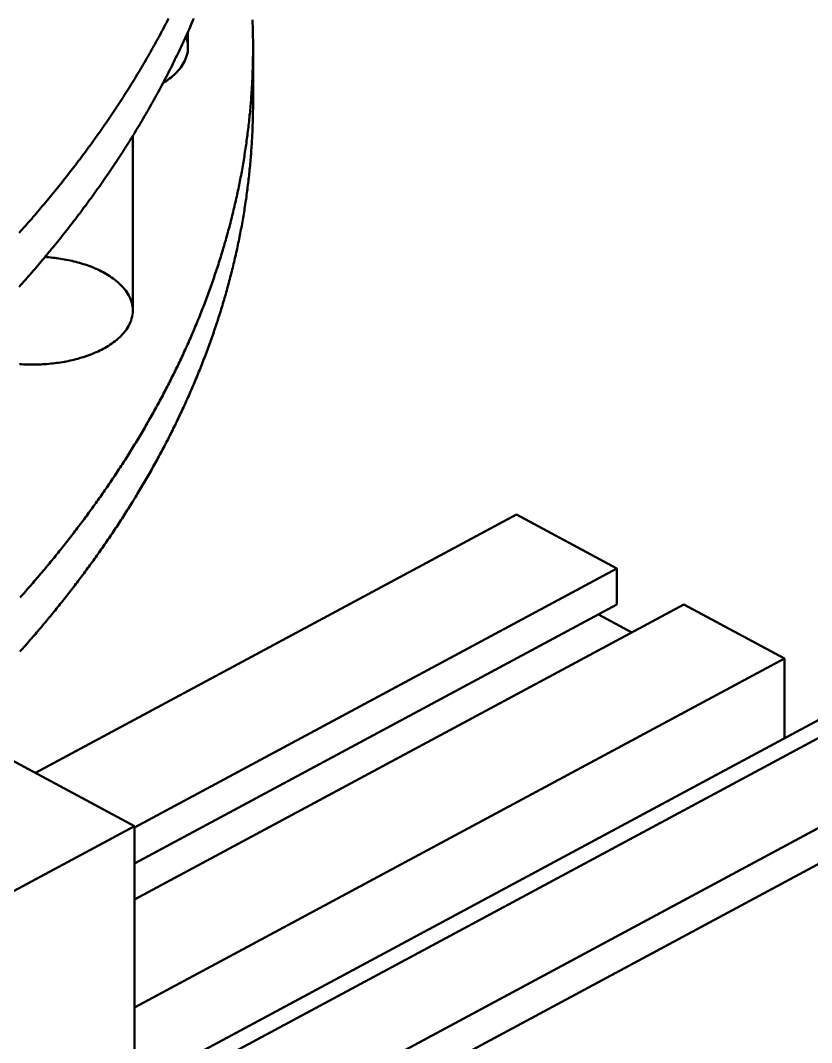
# Model space of a CAD drawing. Header units: millimetres. Extents: x 0 to 841, y 0 to 594.
# Drawn here: x 467 to 515.7, y 260.7 to 323.7 of the extents above; entities that cross this region are included whole.
import ezdxf

# ---------------------------------------------------------------- set-up
doc = ezdxf.new("R2010")
doc.units = ezdxf.units.MM
doc.layers.add('VIS', color=7, linetype='CONTINUOUS', lineweight=50)

msp = doc.modelspace()

# ---------------------------------------------------------------- linework, layer by layer
at = {"layer": 'VIS'}
for points in [[(335.5, 183.594), (597.437, 324.227)], [(336.531, 183.04), (598.469, 323.673)], [(466.926, 307.263), (467.024, 307.373), (467.121, 307.483), (467.219, 307.592), (467.316, 307.702), (467.413, 307.813), (467.51, 307.923), (467.606, 308.034), (467.702, 308.144), (467.798, 308.255), (467.894, 308.366), (467.99, 308.478), (468.085, 308.589), (468.181, 308.701), (468.276, 308.813), (468.37, 308.925), (468.465, 309.038), (468.559, 309.15), (468.653, 309.263), (468.747, 309.376), (468.84, 309.489), (468.934, 309.602), (469.027, 309.716), (469.12, 309.83), (469.212, 309.943), (469.305, 310.058), (469.397, 310.172), (469.489, 310.286), (469.58, 310.401), (469.671, 310.516), (469.763, 310.631), (469.853, 310.746), (469.944, 310.862), (470.035, 310.977), (470.125, 311.093), (470.214, 311.209), (470.304, 311.326), (470.393, 311.442), (470.483, 311.559), (470.571, 311.676), (470.66, 311.793), (470.748, 311.91), (470.836, 312.028), (470.924, 312.145), (471.012, 312.263), (471.099, 312.381), (471.186, 312.499), (471.273, 312.618), (471.359, 312.736), (471.445, 312.855), (471.531, 312.974), (471.617, 313.093), (471.702, 313.213), (471.787, 313.333), (471.872, 313.452), (471.957, 313.572), (472.041, 313.693), (472.125, 313.813), (472.209, 313.934), (472.292, 314.054), (472.375, 314.175), (472.458, 314.297), (472.54, 314.418), (472.623, 314.54), (472.705, 314.661), (472.786, 314.783), (472.868, 314.906), (472.949, 315.028), (473.029, 315.151), (473.11, 315.273), (473.19, 315.396), (473.27, 315.519), (473.35, 315.643), (473.429, 315.766), (473.508, 315.89), (473.586, 316.014), (473.665, 316.138), (473.743, 316.263), (473.821, 316.387), (473.898, 316.512), (473.975, 316.637), (474.052, 316.762), (474.128, 316.887), (474.205, 317.013), (474.28, 317.138), (474.356, 317.264), (474.431, 317.39), (474.506, 317.517), (474.581, 317.643), (474.655, 317.77), (474.729, 317.897), (474.802, 318.024), (474.875, 318.151), (474.948, 318.278), (475.021, 318.406), (475.093, 318.534), (475.165, 318.662), (475.237, 318.79), (475.308, 318.918), (475.379, 319.047), (475.449, 319.175), (475.519, 319.304), (475.589, 319.434), (475.659, 319.563), (475.728, 319.692), (475.797, 319.822), (475.865, 319.952), (475.933, 320.082), (476.001, 320.212), (476.068, 320.343), (476.135, 320.473), (476.202, 320.604), (476.268, 320.735), (476.334, 320.866), (476.4, 320.997), (476.465, 321.129), (476.53, 321.261), (476.594, 321.393), (476.658, 321.525), (476.722, 321.657), (476.786, 321.789), (476.849, 321.922), (476.911, 322.055), (476.973, 322.188), (477.035, 322.321), (477.097, 322.454), (477.158, 322.588), (477.219, 322.721), (477.279, 322.855), (477.339, 322.989), (477.398, 323.123), (477.458, 323.258), (477.516, 323.392), (477.575, 323.527), (477.633, 323.662), (477.69, 323.797)], [(466.926, 310.585), (467.024, 310.695), (467.121, 310.805), (467.219, 310.914), (467.316, 311.024), (467.413, 311.135), (467.51, 311.245), (467.606, 311.356), (467.702, 311.466), (467.798, 311.577), (467.894, 311.689), (467.99, 311.8), (468.085, 311.911), (468.181, 312.023), (468.276, 312.135), (468.37, 312.247), (468.465, 312.36), (468.559, 312.472), (468.653, 312.585), (468.747, 312.698), (468.84, 312.811), (468.934, 312.924), (469.027, 313.038), (469.12, 313.152), (469.212, 313.265), (469.305, 313.38), (469.397, 313.494), (469.489, 313.608), (469.58, 313.723), (469.671, 313.838), (469.763, 313.953), (469.853, 314.068), (469.944, 314.184), (470.035, 314.3), (470.125, 314.415), (470.214, 314.531), (470.304, 314.648), (470.393, 314.764), (470.483, 314.881), (470.571, 314.998), (470.66, 315.115), (470.748, 315.232), (470.836, 315.35), (470.924, 315.467), (471.012, 315.585), (471.099, 315.703), (471.186, 315.821), (471.273, 315.94), (471.359, 316.058), (471.445, 316.177), (471.531, 316.296), (471.617, 316.416), (471.702, 316.535), (471.787, 316.655), (471.872, 316.774), (471.957, 316.894), (472.041, 317.015), (472.125, 317.135), (472.209, 317.256), (472.292, 317.376), (472.375, 317.497), (472.458, 317.619), (472.54, 317.74), (472.623, 317.862), (472.705, 317.983), (472.786, 318.105), (472.868, 318.228), (472.949, 318.35), (473.029, 318.473), (473.11, 318.595), (473.19, 318.718), (473.27, 318.842), (473.35, 318.965), (473.429, 319.088), (473.508, 319.212), (473.586, 319.336), (473.665, 319.46), (473.743, 319.585), (473.821, 319.709), (473.898, 319.834), (473.975, 319.959), (474.052, 320.084), (474.128, 320.209), (474.205, 320.335), (474.28, 320.46), (474.356, 320.586), (474.431, 320.712), (474.506, 320.839), (474.581, 320.965), (474.655, 321.092), (474.729, 321.219), (474.802, 321.346), (474.875, 321.473), (474.948, 321.6), (475.021, 321.728), (475.093, 321.856), (475.165, 321.984), (475.237, 322.112), (475.308, 322.24), (475.379, 322.369), (475.449, 322.498), (475.519, 322.626), (475.589, 322.756), (475.659, 322.885), (475.728, 323.014), (475.797, 323.144), (475.865, 323.274), (475.933, 323.404), (476.001, 323.534), (476.068, 323.665), (476.135, 323.795)], [(481.341, 322.012), (481.341, 322.133), (481.34, 322.254), (481.339, 322.375), (481.338, 322.496), (481.336, 322.617), (481.335, 322.738), (481.332, 322.859), (481.33, 322.98), (481.327, 323.101), (481.323, 323.222), (481.32, 323.343), (481.316, 323.464), (481.311, 323.585), (481.307, 323.706)], [(477.33, 322.97), (477.33, 322.012)], [(477.202, 322.685), (477.24, 322.577), (477.272, 322.466), (477.297, 322.354), (477.315, 322.241), (477.326, 322.127), (477.33, 322.012)], [(466.993, 288.144), (467.073, 288.234), (467.153, 288.324), (467.232, 288.414), (467.312, 288.504), (467.391, 288.594), (467.471, 288.685), (467.55, 288.775), (467.629, 288.866), (467.708, 288.956), (467.786, 289.047), (467.865, 289.138), (467.943, 289.229), (468.022, 289.321), (468.1, 289.412), (468.178, 289.504), (468.255, 289.595), (468.333, 289.687), (468.41, 289.779), (468.488, 289.871), (468.565, 289.963), (468.642, 290.056), (468.719, 290.148), (468.795, 290.241), (468.872, 290.333), (468.948, 290.426), (469.025, 290.519), (469.101, 290.612), (469.176, 290.705), (469.252, 290.799), (469.328, 290.892), (469.403, 290.986), (469.478, 291.08), (469.553, 291.174), (469.628, 291.268), (469.703, 291.362), (469.778, 291.456), (469.852, 291.551), (469.926, 291.645), (470, 291.74), (470.074, 291.835), (470.148, 291.93), (470.222, 292.025), (470.295, 292.12), (470.368, 292.215), (470.441, 292.311), (470.514, 292.406), (470.587, 292.502), (470.659, 292.598), (470.732, 292.694), (470.804, 292.79), (470.876, 292.886), (470.948, 292.983), (471.019, 293.079), (471.091, 293.176), (471.162, 293.273), (471.233, 293.37), (471.304, 293.467), (471.375, 293.564), (471.445, 293.661), (471.516, 293.759), (471.586, 293.856), (471.656, 293.954), (471.726, 294.052), (471.795, 294.15), (471.865, 294.248), (471.934, 294.346), (472.003, 294.445), (472.072, 294.543), (472.141, 294.642), (472.209, 294.741), (472.278, 294.84), (472.346, 294.939), (472.414, 295.038), (472.481, 295.137), (472.549, 295.237), (472.616, 295.336), (472.683, 295.436), (472.75, 295.536), (472.817, 295.636), (472.884, 295.736), (472.95, 295.836), (473.016, 295.936), (473.082, 296.037), (473.148, 296.137), (473.213, 296.238), (473.279, 296.339), (473.344, 296.44), (473.409, 296.541), (473.474, 296.643), (473.538, 296.744), (473.603, 296.846), (473.667, 296.947), (473.731, 297.049), (473.794, 297.151), (473.858, 297.253), (473.921, 297.355), (473.984, 297.458), (474.047, 297.56), (474.11, 297.663), (474.172, 297.765), (474.234, 297.868), (474.296, 297.971), (474.358, 298.074), (474.42, 298.177), (474.481, 298.281), (474.542, 298.384), (474.603, 298.488), (474.664, 298.592), (474.725, 298.696), (474.785, 298.8), (474.845, 298.904), (474.905, 299.008), (474.964, 299.112), (475.024, 299.217), (475.083, 299.322), (475.142, 299.426), (475.201, 299.531), (475.259, 299.636), (475.317, 299.741), (475.375, 299.847), (475.433, 299.952), (475.491, 300.058), (475.548, 300.163), (475.605, 300.269), (475.662, 300.375), (475.719, 300.481), (475.775, 300.587), (475.831, 300.693), (475.887, 300.8), (475.943, 300.906), (475.998, 301.013), (476.054, 301.12), (476.108, 301.227), (476.163, 301.334), (476.218, 301.441), (476.272, 301.548), (476.326, 301.656), (476.38, 301.763), (476.433, 301.871), (476.487, 301.979), (476.54, 302.086), (476.592, 302.194), (476.645, 302.303), (476.697, 302.411), (476.749, 302.519), (476.801, 302.628), (476.853, 302.736), (476.904, 302.845), (476.955, 302.954), (477.006, 303.063), (477.056, 303.172), (477.106, 303.281), (477.156, 303.39), (477.206, 303.5), (477.256, 303.609), (477.305, 303.719), (477.354, 303.829), (477.403, 303.939), (477.451, 304.049), (477.499, 304.159), (477.547, 304.269), (477.595, 304.379), (477.642, 304.49), (477.689, 304.601), (477.736, 304.711), (477.783, 304.822), (477.829, 304.933), (477.875, 305.044), (477.921, 305.155), (477.967, 305.266), (478.012, 305.378), (478.057, 305.489), (478.101, 305.601), (478.146, 305.713), (478.19, 305.824), (478.234, 305.936), (478.278, 306.048), (478.321, 306.16), (478.364, 306.273), (478.407, 306.385), (478.449, 306.497), (478.491, 306.61), (478.533, 306.723), (478.575, 306.835), (478.616, 306.948), (478.658, 307.061), (478.698, 307.174), (478.739, 307.288), (478.779, 307.401), (478.819, 307.514), (478.859, 307.628), (478.898, 307.741), (478.937, 307.855), (478.976, 307.969), (479.014, 308.083), (479.053, 308.197), (479.091, 308.311), (479.128, 308.425), (479.166, 308.539), (479.203, 308.653), (479.239, 308.768), (479.276, 308.882), (479.312, 308.997), (479.348, 309.112), (479.383, 309.227), (479.419, 309.342), (479.454, 309.457), (479.488, 309.572), (479.523, 309.687), (479.557, 309.802), (479.59, 309.918), (479.624, 310.033), (479.657, 310.149), (479.69, 310.264), (479.723, 310.38), (479.755, 310.496), (479.787, 310.612), (479.818, 310.728), (479.85, 310.844), (479.881, 310.96), (479.911, 311.076), (479.942, 311.192), (479.972, 311.309), (480.002, 311.425), (480.031, 311.542), (480.06, 311.658), (480.089, 311.775), (480.118, 311.892), (480.146, 312.009), (480.174, 312.126), (480.201, 312.243), (480.228, 312.36), (480.255, 312.477), (480.282, 312.594), (480.308, 312.711), (480.334, 312.829), (480.36, 312.946), (480.385, 313.064), (480.41, 313.181), (480.435, 313.299), (480.459, 313.417), (480.483, 313.535), (480.507, 313.652), (480.531, 313.77), (480.554, 313.888), (480.576, 314.006), (480.599, 314.124), (480.621, 314.243), (480.643, 314.361), (480.664, 314.479), (480.685, 314.597), (480.706, 314.716), (480.727, 314.834), (480.747, 314.953), (480.767, 315.071), (480.786, 315.19), (480.805, 315.309), (480.824, 315.427), (480.843, 315.546), (480.861, 315.665), (480.879, 315.784), (480.896, 315.903), (480.913, 316.022), (480.93, 316.141), (480.947, 316.26), (480.963, 316.379), (480.979, 316.498), (480.994, 316.617), (481.009, 316.737), (481.024, 316.856), (481.039, 316.975), (481.053, 317.095), (481.067, 317.214), (481.08, 317.334), (481.093, 317.453), (481.106, 317.573), (481.119, 317.692), (481.131, 317.812), (481.143, 317.931), (481.154, 318.051), (481.165, 318.171), (481.176, 318.29), (481.186, 318.41), (481.196, 318.53), (481.206, 318.65), (481.216, 318.77), (481.225, 318.889), (481.233, 319.009), (481.242, 319.129), (481.25, 319.249), (481.258, 319.369), (481.265, 319.489), (481.272, 319.609), (481.279, 319.729), (481.285, 319.849), (481.291, 319.969), (481.297, 320.089), (481.302, 320.21), (481.307, 320.33), (481.312, 320.45), (481.316, 320.57), (481.32, 320.69), (481.324, 320.81), (481.327, 320.93), (481.33, 321.051), (481.332, 321.171), (481.335, 321.291), (481.336, 321.411), (481.338, 321.531), (481.339, 321.652), (481.34, 321.772), (481.341, 321.892), (481.341, 322.012)], [(477.33, 322.012), (477.326, 321.891), (477.314, 321.77), (477.293, 321.65), (477.265, 321.532), (477.23, 321.416), (477.187, 321.302), (477.138, 321.191), (477.083, 321.082), (477.023, 320.977), (476.957, 320.875), (476.886, 320.776), (476.812, 320.68), (476.733, 320.587), (476.651, 320.498), (476.566, 320.411), (476.477, 320.328), (476.386, 320.247), (476.293, 320.169), (476.197, 320.094), (476.099, 320.022), (476, 319.952), (475.899, 319.885), (475.796, 319.82)], [(481.341, 322.012), (481.341, 318.69)], [(335.5, 176.95), (599.5, 318.69)], [(466.978, 284.806), (467.058, 284.895), (467.138, 284.985), (467.218, 285.075), (467.297, 285.165), (467.377, 285.256), (467.456, 285.346), (467.535, 285.437), (467.615, 285.527), (467.693, 285.618), (467.772, 285.709), (467.851, 285.8), (467.929, 285.891), (468.008, 285.982), (468.086, 286.074), (468.164, 286.165), (468.242, 286.257), (468.319, 286.349), (468.397, 286.441), (468.474, 286.533), (468.552, 286.625), (468.629, 286.718), (468.705, 286.81), (468.782, 286.903), (468.859, 286.995), (468.935, 287.088), (469.012, 287.181), (469.088, 287.274), (469.164, 287.368), (469.239, 287.461), (469.315, 287.555), (469.391, 287.648), (469.466, 287.742), (469.541, 287.836), (469.616, 287.93), (469.691, 288.024), (469.765, 288.119), (469.84, 288.213), (469.914, 288.308), (469.988, 288.402), (470.062, 288.497), (470.136, 288.592), (470.21, 288.687), (470.283, 288.783), (470.356, 288.878), (470.43, 288.973), (470.503, 289.069), (470.575, 289.165), (470.648, 289.261), (470.72, 289.357), (470.793, 289.453), (470.865, 289.549), (470.936, 289.646), (471.008, 289.742), (471.08, 289.839), (471.151, 289.936), (471.222, 290.033), (471.293, 290.13), (471.364, 290.227), (471.435, 290.324), (471.505, 290.422), (471.575, 290.52), (471.645, 290.617), (471.715, 290.715), (471.785, 290.813), (471.855, 290.911), (471.924, 291.01), (471.993, 291.108), (472.062, 291.207), (472.131, 291.305), (472.199, 291.404), (472.268, 291.503), (472.336, 291.602), (472.404, 291.702), (472.472, 291.801), (472.539, 291.9), (472.607, 292), (472.674, 292.1), (472.741, 292.2), (472.808, 292.3), (472.874, 292.4), (472.941, 292.5), (473.007, 292.6), (473.073, 292.701), (473.139, 292.802), (473.205, 292.902), (473.27, 293.003), (473.335, 293.104), (473.4, 293.206), (473.465, 293.307), (473.53, 293.408), (473.594, 293.51), (473.658, 293.612), (473.722, 293.714), (473.786, 293.816), (473.85, 293.918), (473.913, 294.02), (473.976, 294.122), (474.039, 294.225), (474.102, 294.327), (474.164, 294.43), (474.227, 294.533), (474.289, 294.636), (474.351, 294.739), (474.412, 294.843), (474.474, 294.946), (474.535, 295.05), (474.596, 295.153), (474.657, 295.257), (474.717, 295.361), (474.778, 295.465), (474.838, 295.569), (474.898, 295.673), (474.957, 295.778), (475.017, 295.882), (475.076, 295.987), (475.135, 296.092), (475.194, 296.197), (475.252, 296.302), (475.311, 296.407), (475.369, 296.513), (475.427, 296.618), (475.484, 296.724), (475.542, 296.829), (475.599, 296.935), (475.656, 297.041), (475.712, 297.147), (475.769, 297.253), (475.825, 297.36), (475.881, 297.466), (475.937, 297.573), (475.992, 297.679), (476.048, 297.786), (476.103, 297.893), (476.157, 298), (476.212, 298.108), (476.266, 298.215), (476.32, 298.322), (476.374, 298.43), (476.428, 298.538), (476.481, 298.645), (476.534, 298.753), (476.587, 298.861), (476.64, 298.97), (476.692, 299.078), (476.744, 299.186), (476.796, 299.295), (476.847, 299.403), (476.899, 299.512), (476.95, 299.621), (477.001, 299.73), (477.051, 299.839), (477.102, 299.949), (477.152, 300.058), (477.201, 300.167), (477.251, 300.277), (477.3, 300.387), (477.349, 300.497), (477.398, 300.607), (477.447, 300.717), (477.495, 300.827), (477.543, 300.937), (477.591, 301.048), (477.638, 301.158), (477.685, 301.269), (477.732, 301.379), (477.779, 301.49), (477.825, 301.601), (477.871, 301.712), (477.917, 301.824), (477.963, 301.935), (478.008, 302.046), (478.053, 302.158), (478.098, 302.27), (478.142, 302.381), (478.186, 302.493), (478.23, 302.605), (478.274, 302.717), (478.317, 302.829), (478.361, 302.942), (478.403, 303.054), (478.446, 303.167), (478.488, 303.279), (478.53, 303.392), (478.572, 303.505), (478.613, 303.618), (478.654, 303.731), (478.695, 303.844), (478.736, 303.957), (478.776, 304.07), (478.816, 304.184), (478.856, 304.297), (478.895, 304.411), (478.934, 304.525), (478.973, 304.639), (479.012, 304.753), (479.05, 304.867), (479.088, 304.981), (479.126, 305.095), (479.163, 305.209), (479.2, 305.324), (479.237, 305.438), (479.273, 305.553), (479.31, 305.668), (479.346, 305.782), (479.381, 305.897), (479.416, 306.012), (479.451, 306.127), (479.486, 306.243), (479.521, 306.358), (479.555, 306.473), (479.588, 306.589), (479.622, 306.704), (479.655, 306.82), (479.688, 306.935), (479.721, 307.051), (479.753, 307.167), (479.785, 307.283), (479.817, 307.399), (479.848, 307.515), (479.879, 307.631), (479.91, 307.748), (479.94, 307.864), (479.97, 307.981), (480, 308.097), (480.029, 308.214), (480.059, 308.33), (480.088, 308.447), (480.116, 308.564), (480.144, 308.681), (480.172, 308.798), (480.2, 308.915), (480.227, 309.032), (480.254, 309.149), (480.281, 309.267), (480.307, 309.384), (480.333, 309.501), (480.359, 309.619), (480.384, 309.737), (480.409, 309.854), (480.434, 309.972), (480.458, 310.09), (480.482, 310.208), (480.506, 310.325), (480.53, 310.443), (480.553, 310.561), (480.576, 310.68), (480.598, 310.798), (480.62, 310.916), (480.642, 311.034), (480.663, 311.153), (480.685, 311.271), (480.705, 311.389), (480.726, 311.508), (480.746, 311.627), (480.766, 311.745), (480.786, 311.864), (480.805, 311.983), (480.824, 312.101), (480.842, 312.22), (480.86, 312.339), (480.878, 312.458), (480.896, 312.577), (480.913, 312.696), (480.93, 312.815), (480.946, 312.934), (480.962, 313.054), (480.978, 313.173), (480.994, 313.292), (481.009, 313.411), (481.024, 313.531), (481.038, 313.65), (481.053, 313.77), (481.066, 313.889), (481.08, 314.009), (481.093, 314.128), (481.106, 314.248), (481.118, 314.367), (481.131, 314.487), (481.142, 314.607), (481.154, 314.727), (481.165, 314.846), (481.176, 314.966), (481.186, 315.086), (481.196, 315.206), (481.206, 315.326), (481.216, 315.446), (481.225, 315.566), (481.233, 315.686), (481.242, 315.806), (481.25, 315.926), (481.258, 316.046), (481.265, 316.166), (481.272, 316.286), (481.279, 316.406), (481.285, 316.526), (481.291, 316.646), (481.297, 316.766), (481.302, 316.886), (481.307, 317.007), (481.312, 317.127), (481.316, 317.247), (481.32, 317.367), (481.324, 317.487), (481.327, 317.608), (481.33, 317.728), (481.332, 317.848), (481.335, 317.968), (481.336, 318.089), (481.338, 318.209), (481.339, 318.329), (481.34, 318.45), (481.341, 318.57), (481.341, 318.69)], [(336.531, 177.504), (598.469, 318.136)], [(335.5, 174.735), (599.5, 316.475)], [(473.93, 316.563), (473.93, 305.808)], [(468.524, 309.109), (468.644, 309.1), (468.764, 309.089), (468.884, 309.078), (469.004, 309.065), (469.123, 309.051), (469.242, 309.036), (469.362, 309.019), (469.481, 309.001), (469.599, 308.981), (469.718, 308.96), (469.836, 308.938), (469.954, 308.915), (470.072, 308.89), (470.189, 308.863), (470.306, 308.835), (470.423, 308.806), (470.539, 308.775), (470.655, 308.742), (470.77, 308.708), (470.885, 308.673), (471, 308.636), (471.114, 308.597), (471.227, 308.556), (471.34, 308.514), (471.452, 308.47), (471.563, 308.424), (471.673, 308.376), (471.783, 308.327), (471.892, 308.275), (471.999, 308.221), (472.106, 308.166), (472.212, 308.108), (472.316, 308.048), (472.419, 307.985), (472.52, 307.921), (472.62, 307.854), (472.718, 307.784), (472.815, 307.712), (472.909, 307.637), (473.001, 307.56), (473.091, 307.48), (473.178, 307.397), (473.262, 307.311), (473.343, 307.221), (473.42, 307.129), (473.494, 307.034), (473.563, 306.936), (473.628, 306.834), (473.687, 306.73), (473.741, 306.622), (473.789, 306.512), (473.831, 306.399), (473.866, 306.284), (473.893, 306.167), (473.913, 306.048), (473.926, 305.928), (473.93, 305.808)], [(473.93, 305.808), (473.925, 305.683), (473.912, 305.559), (473.891, 305.437), (473.861, 305.315), (473.824, 305.196), (473.779, 305.08), (473.728, 304.966), (473.67, 304.855), (473.607, 304.748), (473.538, 304.644), (473.464, 304.543), (473.386, 304.446), (473.304, 304.352), (473.219, 304.261), (473.13, 304.173), (473.038, 304.089), (472.944, 304.007), (472.847, 303.929), (472.747, 303.853), (472.646, 303.78), (472.543, 303.71), (472.438, 303.643), (472.331, 303.578), (472.223, 303.515), (472.114, 303.455)], [(472.114, 303.455), (472.007, 303.399), (471.899, 303.345), (471.79, 303.293), (471.68, 303.243), (471.569, 303.195), (471.458, 303.149), (471.345, 303.105), (471.232, 303.062), (471.118, 303.021), (471.004, 302.982), (470.889, 302.945), (470.774, 302.909), (470.658, 302.875), (470.542, 302.842), (470.425, 302.811), (470.308, 302.781), (470.19, 302.753), (470.072, 302.727), (469.954, 302.702), (469.836, 302.678), (469.717, 302.656), (469.598, 302.635), (469.479, 302.615), (469.359, 302.597), (469.24, 302.58), (469.12, 302.565), (469, 302.551), (468.88, 302.538), (468.759, 302.526), (468.639, 302.516), (468.519, 302.507), (468.398, 302.5), (468.277, 302.493), (468.157, 302.488), (468.036, 302.484), (467.915, 302.482), (467.794, 302.481), (467.674, 302.481), (467.553, 302.482), (467.432, 302.484), (467.311, 302.488), (467.191, 302.493), (467.07, 302.499), (466.949, 302.507)], [(467.934, 277.336), (497.574, 293.25)], [(497.574, 293.25), (503.762, 289.928)], [(474.035, 273.968), (503.762, 289.928)], [(503.762, 289.928), (503.762, 287.713)], [(474.035, 269.538), (507.887, 287.713)], [(474.035, 271.753), (503.762, 287.713)], [(507.887, 287.713), (514.074, 284.391)], [(448.77, 287.625), (474.035, 274.06)], [(502.616, 287.098), (504.678, 285.99)], [(474.035, 262.894), (514.074, 284.391)], [(514.074, 279.469), (514.074, 284.391)], [(414.996, 242.362), (474.035, 274.06)], [(474.035, 258.188), (474.035, 274.06)]]:
    msp.add_lwpolyline(points, dxfattribs=at)

doc.saveas('drawing.dxf')
